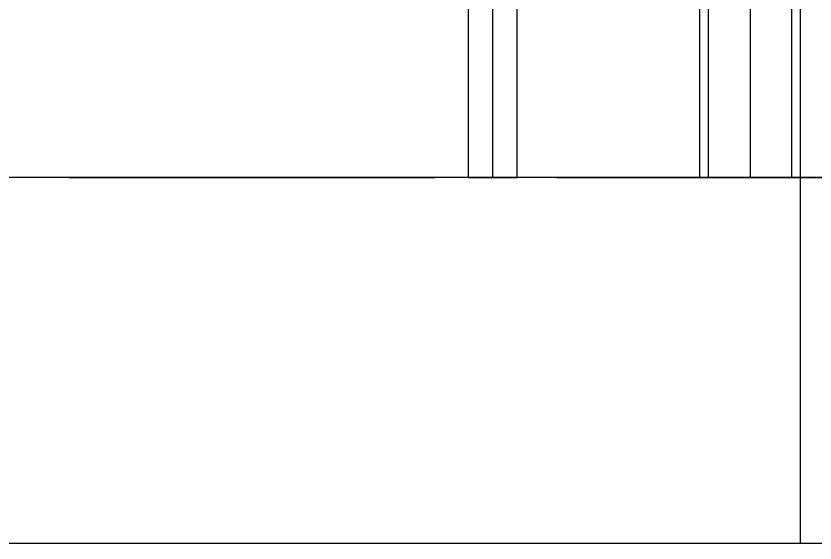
# Model space of a CAD drawing. Extents: x -18489 to 195597, y -1599 to 112111.
# Drawn here: x 6720.6 to 6786.2, y 26290.8 to 26334 of the extents above; entities that cross this region are included whole.
import ezdxf
from ezdxf.xclip import XClip

# ---------------------------------------------------------------- set-up
doc = ezdxf.new("R2010")
doc.units = 0
doc.header["$LTSCALE"] = 100
doc.header["$XCLIPFRAME"] = 2
doc.linetypes.add('188K-SM-07-F10-MECH-CR PIPE-Y2257103$0$F14P7-SM-08-FNN-(16)_CHEM_140725$0$HIDDEN', pattern=[9.525, 6.35, -3.175])
doc.linetypes.add('188K-SM-07-F10-MECH-CR PIPE-Y2257103$0$X-S-FAB_SL ALL$0$HIDDEN', pattern=[0.4, 0.3, -0.1])
for name, color, linetype in [('188K-SM-07-F10-MECH-CR PIPE-Y2257103$0$AP6B-SM-08-FNN-340-A(13)_Ver1$0$18P2-SM-08-FNN-320-A(5)-20190426-JEN$0$18P2-SM-08-FNN-320-A(5)-20190318-JEN$0$SM-08-FNN-300-A(5)-JEN$0$15P6-SM-08-FNN-320-A(10)-UIS-TCM$0$15P6-SM-08-FNN-00-(@10)170308-MIC$0$0-CDS', 140, 'Continuous'), ('188K-SM-07-F10-MECH-CR PIPE-Y2257103$0$SH-LINE-130', 2, 'Continuous'), ('188K-SM-07-F10-MECH-CR PIPE-Y2257103$0$X-S-FAB_SL ALL$0$ASP_1', 1, 'Continuous'), ('188K-SM-07-F10-MECH-CR PIPE-Y2257103$0$X-S-FAB_SL ALL$0$ASP_8', 8, 'Continuous'), ('188K-SM-07-F10-MECH-CR PIPE-Y2257103$0$X-S-FAB_SL ALL$0$HID', 5, '188K-SM-07-F10-MECH-CR PIPE-Y2257103$0$X-S-FAB_SL ALL$0$HIDDEN')]:
    doc.layers.add(name, color=color, linetype=linetype)

# ---------------------------------------------------------------- blocks, each defined once
blk = doc.blocks.new('188K-SM-07-F10-MECH-CR PIPE-Y2257103$0$X-S-FAB_SL ALL')
at = {"layer": '188K-SM-07-F10-MECH-CR PIPE-Y2257103$0$X-S-FAB_SL ALL$0$ASP_1'}
blk.add_line((-2628.521, -73043.977), (4851.479, -73043.977), dxfattribs=at)
at = {"layer": '188K-SM-07-F10-MECH-CR PIPE-Y2257103$0$X-S-FAB_SL ALL$0$ASP_8'}
blk.add_line((2311.479, -73043.977), (2311.479, -72848.977), dxfattribs=at)
at = {"layer": '188K-SM-07-F10-MECH-CR PIPE-Y2257103$0$X-S-FAB_SL ALL$0$HID'}
blk.add_line((-2628.521, -73013.977), (19076.479, -73013.977), dxfattribs=at)
blk = doc.blocks.new('188K-SM-07-F10-MECH-CR PIPE-Y2257103$0$CDS-CVD')
at = {"layer": '188K-SM-07-F10-MECH-CR PIPE-Y2257103$0$AP6B-SM-08-FNN-340-A(13)_Ver1$0$18P2-SM-08-FNN-320-A(5)-20190426-JEN$0$18P2-SM-08-FNN-320-A(5)-20190318-JEN$0$SM-08-FNN-300-A(5)-JEN$0$15P6-SM-08-FNN-320-A(10)-UIS-TCM$0$15P6-SM-08-FNN-00-(@10)170308-MIC$0$0-CDS', "ltscale": 0.1}
blk.add_line((6759.74, -72855.477), (6759.74, -73013.977), dxfattribs=at)
blk.add_lwpolyline([(6757.74, -73013.977), (6761.74, -73013.977), (6761.74, -72855.477), (6757.74, -72855.477)], close=True, dxfattribs=at)
at = {"layer": '188K-SM-07-F10-MECH-CR PIPE-Y2257103$0$SH-LINE-130', "linetype": '188K-SM-07-F10-MECH-CR PIPE-Y2257103$0$F14P7-SM-08-FNN-(16)_CHEM_140725$0$HIDDEN'}
for p, q in [((6777.44, -73013.977, 0), (6777.44, -72789.777, 0)), ((6784.3, -73013.977, 0), (6784.3, -72789.777, 0))]:
    blk.add_line(p, q, dxfattribs=at)
at = {"layer": '188K-SM-07-F10-MECH-CR PIPE-Y2257103$0$SH-LINE-130', "ltscale": 0.1}
for points in [[(6776.74, -73013.977), (6776.74, -72789.777), (6780.87, -72789.777), (6780.87, -73013.977)], [(6785, -73013.977), (6785, -72789.777), (6780.87, -72789.777), (6780.87, -73013.977)]]:
    blk.add_lwpolyline(points, close=True, dxfattribs=at)
blk = doc.blocks.new('188K-SM-07-F10-MECH-CR PIPE-Y2257103')
blk.add_line((23502.5, 26320.786), (1845, 26320.786))
ref = blk.add_blockref('188K-SM-07-F10-MECH-CR PIPE-Y2257103$0$X-S-FAB_SL ALL', (4473.521, 99334.763))
XClip(ref).set_block_clipping_path([(-7553.4648570136, -75341.9369645483), (24026.2025623869, -67725.7696244382)])
blk.add_blockref('188K-SM-07-F10-MECH-CR PIPE-Y2257103$0$CDS-CVD', (0, 99334.763))

msp = doc.modelspace()

# ---------------------------------------------------------------- block references
msp.add_blockref('188K-SM-07-F10-MECH-CR PIPE-Y2257103', (0, 0))

doc.saveas('drawing.dxf')
